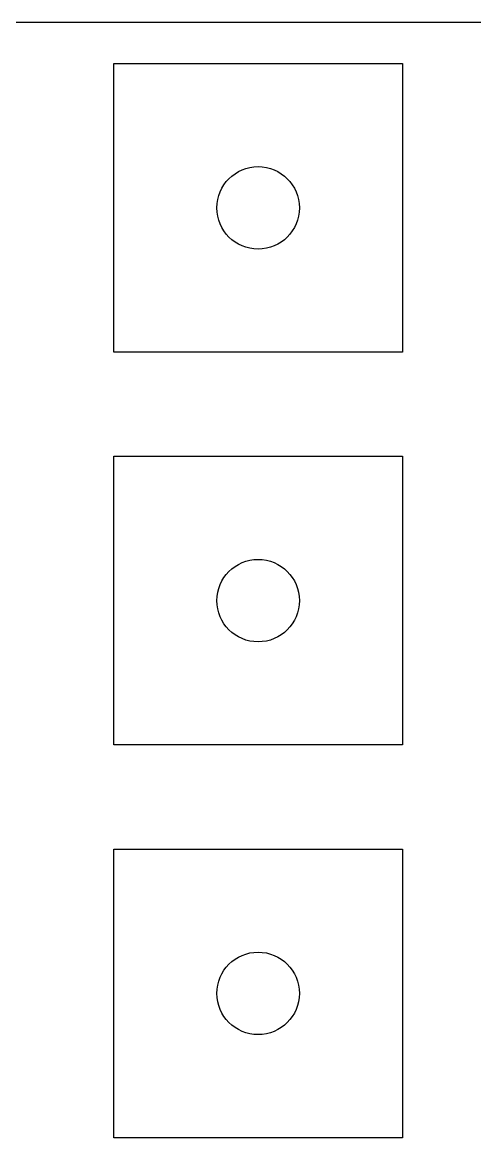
# Model space of a CAD drawing. Extents: x -156 to 152, y -57 to 92.
# Drawn here: x -116.2 to -94.3, y 2.5 to 56.6 of the extents above; entities that cross this region are included whole.
import ezdxf

# ---------------------------------------------------------------- set-up
doc = ezdxf.new("R2010")
doc.units = 0
doc.header["$MEASUREMENT"] = 0
doc.layers.get('0').update_dxf_attribs({"color": 50})

msp = doc.modelspace()

# ---------------------------------------------------------------- linework, layer by layer
at = {"linetype": 'Continuous'}
msp.add_line((-149.875, 56.641), (149.875, 56.641), dxfattribs=at)
at = {"color": 0}
for p, q in [((-111.775, 54.641), (-97.776, 54.641)), ((-111.775, 40.642), (-111.775, 54.641)), ((-97.776, 54.641), (-97.776, 40.642)), ((-97.776, 40.642), (-111.775, 40.642)), ((-111.775, 35.591), (-97.776, 35.591)), ((-111.775, 21.592), (-111.775, 35.591)), ((-97.776, 35.591), (-97.776, 21.592)), ((-97.776, 21.592), (-111.775, 21.592)), ((-111.775, 16.541), (-97.776, 16.541)), ((-111.775, 2.542), (-111.775, 16.541)), ((-97.776, 16.541), (-97.776, 2.542)), ((-97.776, 2.542), (-111.775, 2.542))]:
    msp.add_line(p, q, dxfattribs=at)
at = {"linetype": 'Continuous'}
for centre in [(-104.775, 47.641), (-104.775, 28.591), (-104.775, 9.541)]:
    msp.add_circle(centre, 2, dxfattribs=at)

doc.saveas('drawing.dxf')
